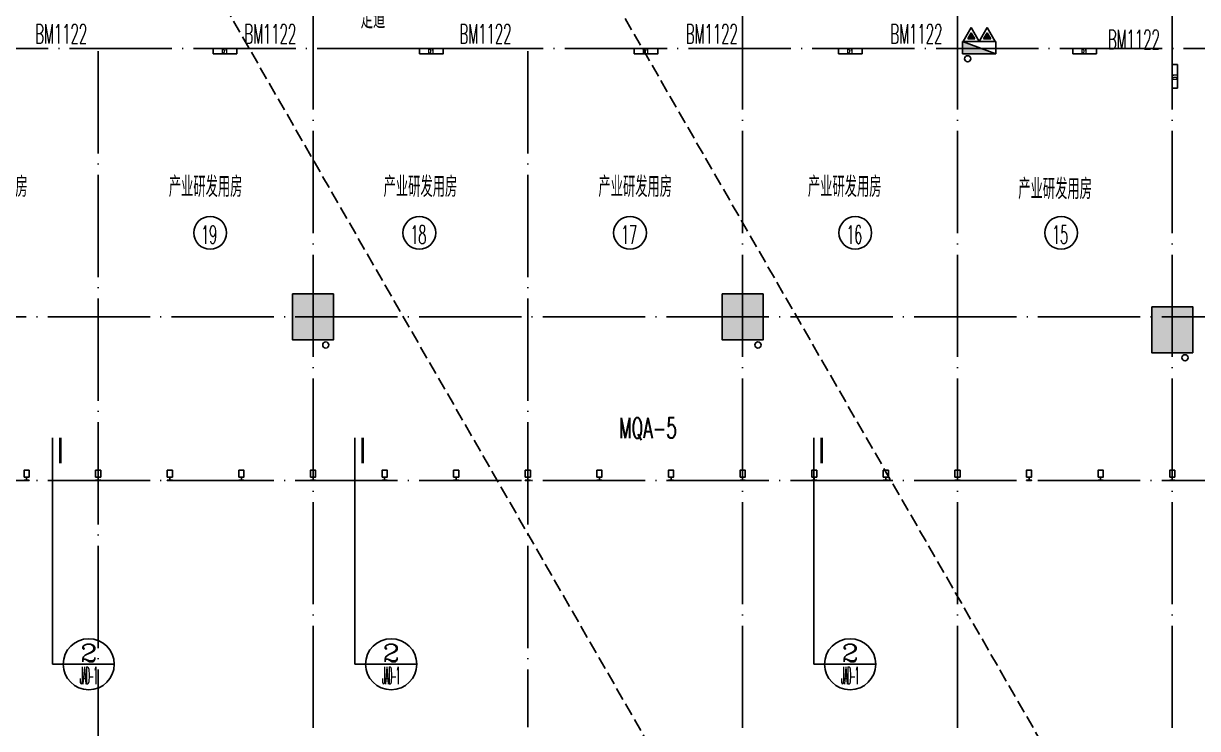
# Model space of a CAD drawing. Extents: x 1980812 to 2578970, y -669191 to 284498.
# Drawn here: x 2014305 to 2037260, y -191133 to -177337 of the extents above; entities that cross this region are included whole.
import ezdxf
from ezdxf.enums import TextEntityAlignment as Align

# ---------------------------------------------------------------- set-up
doc = ezdxf.new("R2010")
doc.units = 0
doc.header["$LTSCALE"] = 1000
doc.header["$MEASUREMENT"] = 0
doc.linetypes.add('DASH', pattern=[0.35, 0.25, -0.1])
doc.linetypes.add('DOTE', pattern=[2.42, 2, -0.2, 0.02, -0.2])
for name, color, linetype in [('COLU', 6, 'Continuous'), ('COLU_HATCH', 251, 'Continuous'), ('DIM_SYMB', 3, 'Continuous'), ('dote', 1, 'DOTE'), ('DQ-L', 2, 'Continuous'), ('DQ2', 2, 'Continuous'), ('EQUIP_地漏', 255, 'Continuous'), ('EQUIP_消火栓', 255, 'Continuous'), ('VALVE_喷淋', 255, 'Continuous'), ('VPIPE-废水', 30, 'Continuous'), ('VPIPE-消防', 20, 'Continuous'), ('VPIPE-雨水', 140, 'Continuous'), ('WINDOW', 2, 'Continuous'), ('幕墙编号', 14, 'Continuous'), ('房号', 231, 'Continuous'), ('房间名称', 7, 'Continuous'), ('窗户分隔', 133, 'Continuous'), ('节点', 3, 'Continuous'), ('详细尺寸', 11, 'Continuous'), ('门窗编号', 56, 'Continuous'), ('门窗编号（回迁图纸）', 56, 'Continuous')]:
    doc.layers.add(name, color=color, linetype=linetype)
doc.styles.add('COMP', font='COMPLEX.shx', dxfattribs={"bigfont": 'hztxt'})
doc.styles.add('D8', font='txtw.shx', dxfattribs={"width": 0.7, "bigfont": 'hztxtw.shx'})
doc.styles.add('HZTXTW', font='txtw.shx', dxfattribs={"width": 0.6, "bigfont": 'hztxtw.shx'})

# ---------------------------------------------------------------- blocks, each defined once
blk = doc.blocks.new('A$C204647D6')
at = {"layer": 'dote'}
blk.add_line((-5658.3, -18050), (41673.5, -18050), dxfattribs=at)
blk = doc.blocks.new('_index')
blk.add_line((-0.5, 0), (0.5, 0))
blk.add_circle((0, 0), 0.5)
at = {"style": 'COMP'}
for tag, width, p, p2 in [('1', 2.333333, (-0.17, 0.05), (0.17, 0.05)), ('-', 1.166667, (-0.17, -0.39), (0.17, -0.39))]:
    blk.add_attdef(tag, text='', height=0.34, dxfattribs=dict(at, width=width)).set_placement(p, p2, align=Align.FIT)
blk = doc.blocks.new('A$C18E54BEC')
at = {"layer": '房号'}
for centre in [(21288, -21655), (25379, -21655), (29498, -21655), (33902, -21655), (37926, -21655)]:
    blk.add_circle(centre, 320, dxfattribs=at)
at = {"layer": '房号', "style": 'HZTXTW', "width": 0.506757}
for s, p in [('19', (21113, -21869)), ('18', (25204, -21869)), ('17', (29323, -21869)), ('16', (33727, -21869)), ('15', (37751, -21869))]:
    blk.add_text(s, height=358.4, dxfattribs=at).set_placement(p)
blk = doc.blocks.new('A$C1FE24B19')
at = {"layer": '房间名称', "style": 'HZTXTW', "width": 0.6}
for p in [(17000, -20754), (21200, -20754), (25400, -20754), (29600, -20754), (33695, -20754), (37809, -20796)]:
    blk.add_text('产业研发用房', height=400, rotation=0.0006, dxfattribs=at).set_placement(p, align=Align.MIDDLE_CENTER)
blk = doc.blocks.new('灭火器')
at = {"layer": 'VALVE_喷淋'}
for points in [[(-87, 50), (-156, 170), (-225, 50)], [(225, 50), (156, 170), (87, 50)]]:
    blk.add_hatch(color=8, dxfattribs=at).paths.add_polyline_path(points)
at = {"layer": 'EQUIP_消火栓'}
for p, q in [((-156, 270), (-312, 0)), ((0, 0), (-156, 270)), ((156, 270), (0, 0)), ((312, 0), (156, 270)), ((-156, 170), (-225, 50)), ((-225, 50), (-87, 50)), ((-87, 50), (-156, 170)), ((0, 0), (312, 0)), ((156, 170), (87, 50)), ((87, 50), (225, 50)), ((225, 50), (156, 170)), ((-312, 0), (0, 0))]:
    blk.add_line(p, q, dxfattribs=at)
blk = doc.blocks.new('$TwtSys$00000434')
for p, q in [((-0.5, 0.5), (-0.5, -0.5)), ((-0.5, -0.5), (0.5, 0.5)), ((0.5, 0.5), (-0.5, 0.5)), ((0.5, -0.5), (0.5, 0.5)), ((-0.5, -0.5), (0.5, -0.5))]:
    blk.add_line(p, q)
blk.add_solid([(0.5, -0.5), (0.5, 0.5), (-0.5, -0.5)])
blk = doc.blocks.new('A$C4C6074F0')
at = {"layer": 'VPIPE-废水', "linetype": 'Continuous'}
blk.add_circle((32000, -23850), 60, dxfattribs=at)
at = {"layer": 'VPIPE-消防', "linetype": 'Continuous'}
blk.add_circle((36100, -18250), 60, dxfattribs=at)
at = {"layer": 'VPIPE-雨水', "linetype": 'Continuous'}
for centre in [(23550, -23850), (40350, -24100)]:
    blk.add_circle(centre, 60, dxfattribs=at)
at = {"layer": 'EQUIP_消火栓'}
blk.add_blockref('灭火器', (36325, -17910), dxfattribs=at)
at = {"layer": 'EQUIP_消火栓', "xscale": -650.0000000000002, "yscale": 240, "zscale": 650.0000000000002, "rotation": 1.571400130018219e-06}
blk.add_blockref('$TwtSys$00000434', (36325, -18030), dxfattribs=at)
blk = doc.blocks.new('DQ-EL-D1')
at = {"layer": 'DQ2'}
blk.add_lwpolyline([(-230, -50), (230, -50), (230, 50), (-230, 50)], close=True, dxfattribs=at)
at = {"layer": 'DQ2', "style": 'D8', "width": 0.7}
blk.add_text('D1', height=80, dxfattribs=at).set_placement((-8, 0), align=Align.MIDDLE)
blk = doc.blocks.new('A$C0E49695A')
at = {"layer": 'DQ-L'}
for p in [(21580, -18100), (25615, -18100), (29812, -18100), (33806, -18100), (38387, -18100)]:
    blk.add_blockref('DQ-EL-D1', p, dxfattribs=at)
at = {"layer": 'DQ-L', "rotation": 90}
blk.add_blockref('DQ-EL-D1', (40150, -18592), dxfattribs=at)
blk = doc.blocks.new('sthnsth')
at = {"layer": '门窗编号（回迁图纸）', "style": 'HZTXTW', "width": 0.5}
blk.add_text('BM1122', height=380, dxfattribs=at).set_placement((2008429, 252506))
blk = doc.blocks.new('qerhtasew')
at = {"layer": '门窗编号'}
for p in [(6105, -430237), (10193, -430237), (14400, -430237), (18826, -430237), (22824, -430237), (27078, -430346)]:
    blk.add_blockref('sthnsth', p, dxfattribs=at)
blk = doc.blocks.new('竖梃0903')
at = {"layer": '窗户分隔'}
blk.add_line((115028288, 22648046), (115028222, 22648046), dxfattribs=at)
for points in [[(115028222, 22648096), (115028225, 22648096), (115028225, 22647996), (115028222, 22647996)], [(115028288, 22648096), (115028422, 22648096), (115028422, 22647996), (115028288, 22647996)]]:
    blk.add_lwpolyline(points, close=True, dxfattribs=at)

msp = doc.modelspace()

# ---------------------------------------------------------------- hatches: boundary and pattern name
at = {"layer": 'COLU_HATCH'}
h = msp.add_hatch(color=256, dxfattribs=at)
h.dxf.hatch_style = 1
h.paths.add_polyline_path([(2019566.5, -182627.9), (2020366.5, -182627.9), (2020366.5, -183527.9), (2019566.5, -183527.9)])
h = msp.add_hatch(color=256, dxfattribs=at)
h.dxf.hatch_style = 1
h.paths.add_polyline_path([(2027966.5, -182627.9), (2028766.5, -182627.9), (2028766.5, -183527.9), (2027966.5, -183527.9)])
h = msp.add_hatch(color=256, dxfattribs=at)
h.dxf.hatch_style = 1
h.paths.add_polyline_path([(2036366.5, -182878.3), (2037166.5, -182878.3), (2037166.5, -183778.3), (2036366.5, -183778.3)])

# ---------------------------------------------------------------- linework, layer by layer
at = {"layer": 'COLU'}
for points in [[(2019566.5, -182627.9), (2020366.5, -182627.9), (2020366.5, -183527.9), (2019566.5, -183527.9)], [(2027966.5, -182627.9), (2028766.5, -182627.9), (2028766.5, -183527.9), (2027966.5, -183527.9)], [(2036366.5, -182878.3), (2037166.5, -182878.3), (2037166.5, -183778.3), (2036366.5, -183778.3)]]:
    msp.add_lwpolyline(points, close=True, dxfattribs=at)
at = {"layer": 'DIM_SYMB', "linetype": 'DASH'}
for p, q in [((2020316.5, -167227.9), (2035540.7, -193718)), ((2017716.5, -176077.9), (2032940.7, -202618))]:
    msp.add_line(p, q, dxfattribs=at)
at = {"layer": 'dote'}
for p, q in [((2019966.5, -150400.7), (2019966.5, -192501.6)), ((2028366.5, -150400.7), (2028366.5, -192501.6)), ((2032566.5, -150400.7), (2032566.5, -191503)), ((2036766.5, -150400.7), (2036766.5, -192501.6)), ((2015766.5, -177877.9), (2015766.5, -191573.5)), ((2024166.5, -177877.9), (2024166.5, -191103.5)), ((2053079.9, -183077.9), (1988213, -183077.9)), ((2053079.9, -186277.9), (1988213, -186277.9))]:
    msp.add_line(p, q, dxfattribs=at)
at = {"layer": '节点'}
for p, q in [((2014874.1, -185441.7), (2014874.1, -189874.4)), ((2020787, -185441.7), (2020787, -189874.4)), ((2029760.2, -185441.7), (2029760.2, -189874.4)), ((2014874.1, -189874.4), (2015718.6, -189874.4)), ((2020787, -189874.4), (2021631.5, -189874.4)), ((2029760.2, -189874.4), (2030604.7, -189874.4))]:
    msp.add_line(p, q, dxfattribs=at)
at = {"layer": '节点', "ltscale": 0.5, "const_width": 50}
for points in [[(2015024.1, -185441.7), (2015024.1, -185941.7)], [(2020937, -185441.7), (2020937, -185941.7)], [(2029910.2, -185441.7), (2029910.2, -185941.7)]]:
    msp.add_lwpolyline(points, dxfattribs=at)

# ---------------------------------------------------------------- block references
at = {"layer": 'DQ-L'}
msp.add_blockref('A$C0E49695A', (1996666.5, -159777.9), dxfattribs=at)
at = {"layer": 'EQUIP_地漏'}
msp.add_blockref('A$C4C6074F0', (1996666.5, -159777.9), dxfattribs=at)
at = {"layer": 'WINDOW', "rotation": 90}
for p in [(24662412.3, -115214499.7), (24663812.3, -115214499.7), (24665212.3, -115214499.7), (24666612.3, -115214499.7), (24668012.3, -115214499.7), (24669412.3, -115214499.7), (24670812.3, -115214499.7), (24672212.3, -115214499.7), (24673612.3, -115214499.7), (24675012.3, -115214499.7), (24676412.3, -115214499.7), (24677812.3, -115214499.7), (24679212.3, -115214499.7), (24680612.3, -115214499.7), (24682012.3, -115214499.7), (24683412.3, -115214499.7), (24684812.3, -115214499.7)]:
    msp.add_blockref('竖梃0903', p, dxfattribs=at)
at = {"layer": '房号'}
msp.add_blockref('A$C18E54BEC', (1996666.5, -159777.9), dxfattribs=at)
at = {"layer": '房间名称'}
msp.add_blockref('A$C1FE24B19', (1996666.5, -159777.9), dxfattribs=at)
at = {"layer": '节点', "ltscale": 0.5}
ref = msp.add_blockref('_index', (2015581.6, -189874.4), dxfattribs=dict(at, xscale=1000.000000050349, yscale=1000.000000050349, zscale=1000.000000050349))
ref.add_attrib('1', '2', dxfattribs={"layer": '0', "height": 340, "rotation": 360, "style": 'COMP', "width": 1.5}).set_placement((2015411.6, -189824.4), (2015751.6, -189824.4), align=Align.FIT)
ref.add_attrib('-', 'JAD-1', dxfattribs={"layer": '0', "height": 340, "style": 'COMP', "width": 0.225806}).set_placement((2015411.6, -190264.4), (2015751.6, -190264.4), align=Align.FIT)
ref = msp.add_blockref('_index', (2021494.5, -189874.4), dxfattribs=dict(at, xscale=1000.000000050349, yscale=1000.000000050349, zscale=1000.000000050349))
ref.add_attrib('1', '2', dxfattribs={"layer": '0', "height": 340, "rotation": 360, "style": 'COMP', "width": 1.5}).set_placement((2021324.5, -189824.4), (2021664.5, -189824.4), align=Align.FIT)
ref.add_attrib('-', 'JAD-1', dxfattribs={"layer": '0', "height": 340, "style": 'COMP', "width": 0.225806}).set_placement((2021324.5, -190264.4), (2021664.5, -190264.4), align=Align.FIT)
ref = msp.add_blockref('_index', (2030467.7, -189874.4), dxfattribs=dict(at, xscale=1000.000000050349, yscale=1000.000000050349, zscale=1000.000000050349))
ref.add_attrib('1', '2', dxfattribs={"layer": '0', "height": 340, "rotation": 360, "style": 'COMP', "width": 1.5}).set_placement((2030297.7, -189824.4), (2030637.7, -189824.4), align=Align.FIT)
ref.add_attrib('-', 'JAD-1', dxfattribs={"layer": '0', "height": 340, "style": 'COMP', "width": 0.225806}).set_placement((2030297.7, -190264.4), (2030637.7, -190264.4), align=Align.FIT)
at = {"layer": '详细尺寸'}
msp.add_blockref('A$C204647D6', (1996666.5, -159777.9), dxfattribs=at)
at = {"layer": '门窗编号（回迁图纸）'}
msp.add_blockref('qerhtasew', (0, 0), dxfattribs=at)

# ---------------------------------------------------------------- texts
at = {"layer": '幕墙编号', "style": 'HZTXTW', "width": 0.6}
msp.add_text('MQA-5', height=400, rotation=0.00057, dxfattribs=at).set_placement((2026513.6, -185252), align=Align.MIDDLE_CENTER)
at = {"layer": '房间名称', "style": 'HZTXTW', "width": 0.6}
msp.add_text('走道', height=400, rotation=0.00057, dxfattribs=at).set_placement((2021139.2, -177236.6), align=Align.MIDDLE_CENTER)

doc.saveas('drawing.dxf')
